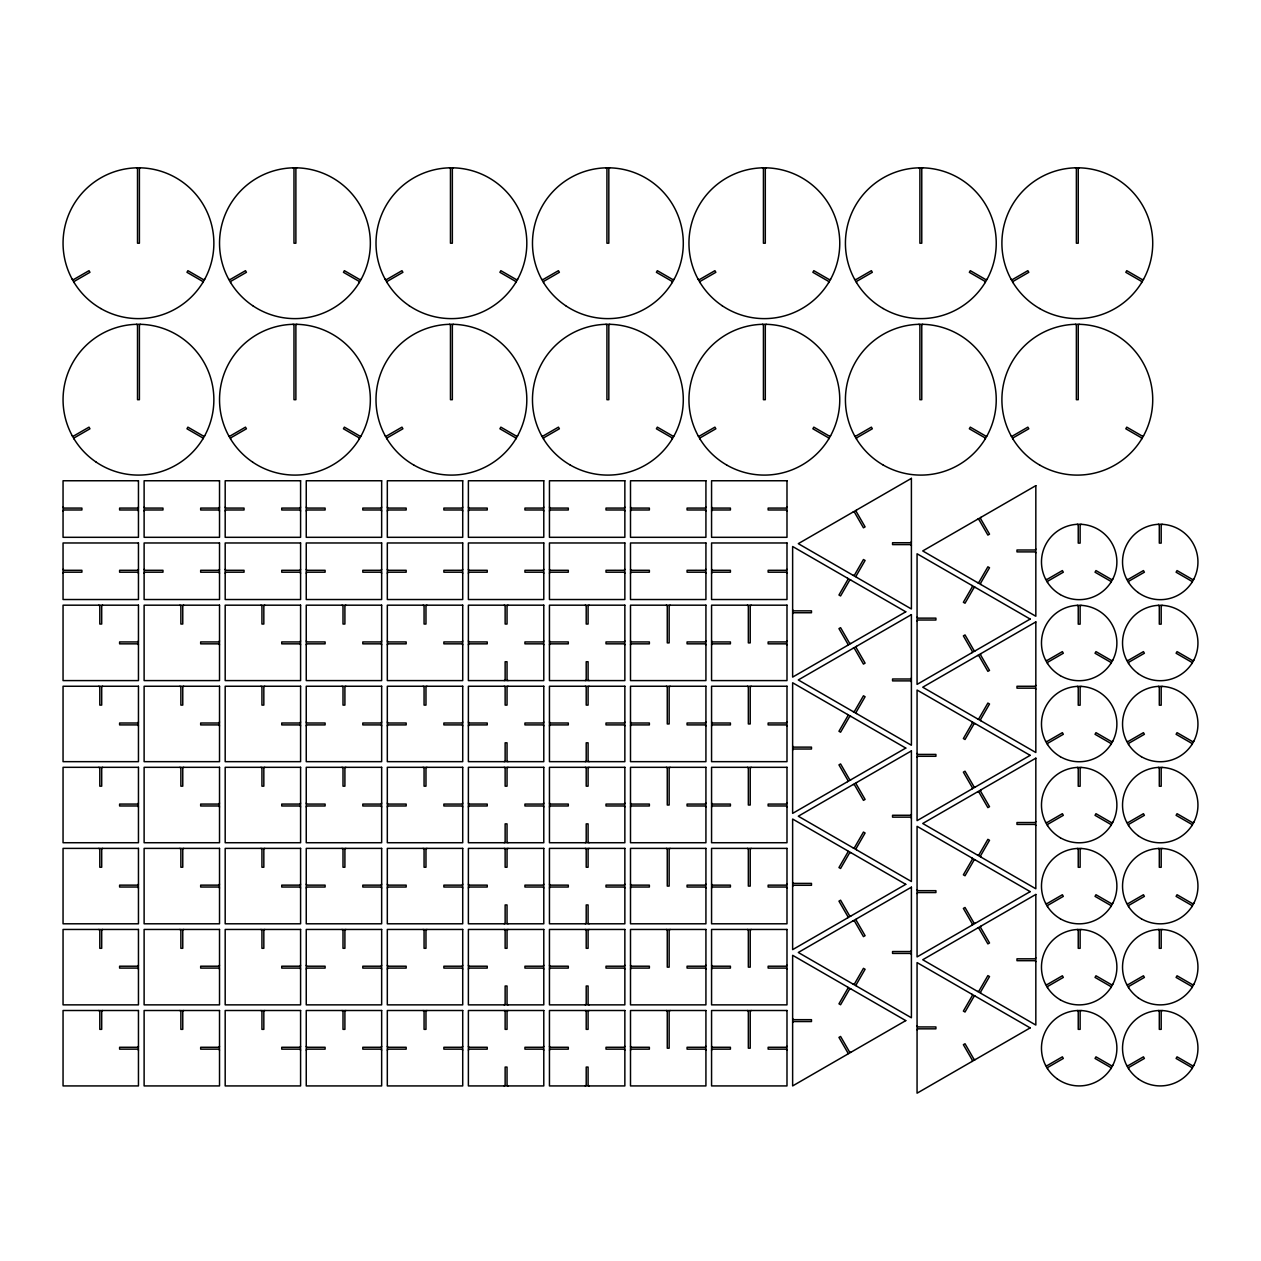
<?xml version="1.0" encoding="UTF-8"?>
<svg xmlns="http://www.w3.org/2000/svg" width="1261" height="1261" viewBox="0 0 1261 1261"><rect width="100%" height="100%" fill="white"/><g stroke="black" fill="none" stroke-linecap="round" stroke-linejoin="round"><path stroke-width="1.5" d="M74.1 282.559L74.446 281.266L89.957 272.313L89.011 270.674L73.501 279.627L72.208 279.296M74.1 439.033L74.446 437.74L89.957 428.787L89.011 427.148L73.501 436.101L72.208 435.77M230.574 282.559L230.921 281.266L246.431 272.313L245.485 270.674L229.975 279.627L228.682 279.296M230.574 439.033L230.921 437.74L246.431 428.787L245.485 427.148L229.975 436.101L228.682 435.77M387.048 282.559L387.395 281.266L402.905 272.313L401.96 270.674L386.449 279.627L385.157 279.296M387.048 439.033L387.395 437.74L402.905 428.787L401.96 427.148L386.449 436.101L385.157 435.77M543.523 282.559L543.869 281.266L559.38 272.313L558.434 270.674L542.924 279.627L541.631 279.296M543.523 439.033L543.869 437.74L559.38 428.787L558.434 427.148L542.924 436.101L541.631 435.77M699.997 282.559L700.344 281.266L715.854 272.313L714.908 270.674L699.398 279.627L698.105 279.296M699.997 439.033L700.344 437.74L715.854 428.787L714.908 427.148L699.398 436.101L698.105 435.77M856.471 282.559L856.818 281.266L872.328 272.313L871.383 270.674L855.872 279.627L854.58 279.296M856.471 439.033L856.818 437.74L872.328 428.787L871.383 427.148L855.872 436.101L854.58 435.77M856.487 510.075L856.14 511.367L865.093 526.877L863.454 527.807L854.501 512.297L853.224 511.966M847.565 645.396L847.912 644.119L838.959 628.608L840.583 627.663L849.536 643.173L850.828 643.52M856.487 646.341L856.14 647.634L865.093 663.144L863.454 664.09L854.501 648.58L853.224 648.233M847.565 781.662L847.912 780.386L838.959 764.875L840.583 763.93L849.536 779.44L850.828 779.787M856.487 782.608L856.14 783.901L865.093 799.411L863.454 800.357L854.501 784.846L853.224 784.5M1012.946 282.559L1013.292 281.266L1028.803 272.313L1027.857 270.674L1012.347 279.627L1011.054 279.296M847.565 917.945L847.912 916.652L838.959 901.142L840.583 900.196L849.536 915.707L850.828 916.053M856.487 918.875L856.14 920.167L865.093 935.678L863.454 936.624L854.501 921.113L853.224 920.766M980.916 517.357L980.569 518.634L989.522 534.144L987.883 535.09L978.93 519.579L977.638 519.233M847.565 1054.212L847.912 1052.919L838.959 1037.409L840.583 1036.463L849.536 1051.973L850.828 1052.32M1012.946 439.033L1013.292 437.74L1028.803 428.787L1027.857 427.148L1012.347 436.101L1011.054 435.77M971.995 652.678L972.341 651.385L963.372 635.875L965.012 634.929L973.965 650.44L975.257 650.786M980.916 653.624L980.569 654.9L989.522 670.411L987.883 671.356L978.93 655.846L977.638 655.499M971.995 788.945L972.341 787.652L963.372 772.142L965.012 771.212L973.965 786.722L975.257 787.053M980.916 789.89L980.569 791.183L989.522 806.693L987.883 807.623L978.93 792.113L977.638 791.766M1047.465 582.456L1047.812 581.163L1063.322 572.21L1062.377 570.571L1046.866 579.524L1045.59 579.177M971.995 925.211L972.341 923.919L963.372 908.409L965.012 907.479L973.965 922.989L975.257 923.336M1047.465 663.491L1047.812 662.198L1063.322 653.245L1062.377 651.622L1046.866 660.575L1045.59 660.228M980.916 926.157L980.569 927.45L989.522 942.96L987.883 943.89L978.93 928.38L977.638 928.049M1047.465 744.526L1047.812 743.249L1063.322 734.296L1062.377 732.657L1046.866 741.61L1045.59 741.263M971.995 1061.478L972.341 1060.202L963.372 1044.691L965.012 1043.745L973.965 1059.256L975.257 1059.603M1047.465 825.577L1047.812 824.284L1063.322 815.331L1062.377 813.692L1046.866 822.661L1045.59 822.314M1128.532 582.456L1128.879 581.163L1144.389 572.21L1143.443 570.571L1127.933 579.524L1126.656 579.177M1047.465 906.612L1047.812 905.335L1063.322 896.366L1062.377 894.743L1046.866 903.696L1045.59 903.349M1128.532 663.491L1128.879 662.198L1144.389 653.245L1143.443 651.622L1127.933 660.575L1126.656 660.228M1047.465 987.662L1047.812 986.37L1063.322 977.417L1062.377 975.778L1046.866 984.731L1045.59 984.4M1128.532 744.526L1128.879 743.249L1144.389 734.296L1143.443 732.657L1127.933 741.61L1126.656 741.263M1047.465 1068.697L1047.812 1067.405L1063.322 1058.452L1062.377 1056.828L1046.866 1065.781L1045.59 1065.435M1128.532 825.577L1128.879 824.284L1144.389 815.331L1143.443 813.692L1127.933 822.661L1126.656 822.314M1128.532 906.612L1128.879 905.335L1144.389 896.366L1143.443 894.743L1127.933 903.696L1126.656 903.349M1128.532 987.662L1128.879 986.37L1144.389 977.417L1143.443 975.778L1127.933 984.731L1126.656 984.4M1128.532 1068.697L1128.879 1067.405L1144.389 1058.452L1143.443 1056.828L1127.933 1065.781L1126.656 1065.435M140.349 167.808L139.404 168.753L139.404 243.215L137.512 243.215L137.512 168.753L136.582 167.808M140.349 324.282L139.404 325.228L139.404 399.69L137.512 399.69L137.512 325.228L136.582 324.282M296.824 167.808L295.878 168.753L295.878 243.215L293.986 243.215L293.986 168.753L293.056 167.808M63.05 510.926L63.996 509.98L81.902 509.98L81.902 508.088L63.996 508.088L63.05 507.143M296.824 324.282L295.878 325.228L295.878 399.69L293.986 399.69L293.986 325.228L293.056 324.282M453.298 167.808L452.352 168.753L452.352 243.215L450.461 243.215L450.461 168.753L449.531 167.808M63.05 573.14L63.996 572.195L81.902 572.195L81.902 570.303L63.996 570.303L63.05 569.357M138.458 507.143L137.512 508.088L119.606 508.088L119.606 509.98L137.512 509.98L138.458 510.926M144.117 510.926L145.062 509.98L162.968 509.98L162.968 508.088L145.062 508.088L144.117 507.143M102.645 605.185L101.7 606.131L101.7 624.037L99.808 624.037L99.808 606.131L98.862 605.185M138.458 569.357L137.512 570.303L119.606 570.303L119.606 572.195L137.512 572.195L138.458 573.14M144.117 573.14L145.062 572.195L162.968 572.195L162.968 570.303L145.062 570.303L144.117 569.357M219.524 507.143L218.579 508.088L200.672 508.088L200.672 509.98L218.579 509.98L219.524 510.926M225.183 510.926L226.129 509.98L244.035 509.98L244.035 508.088L226.129 508.088L225.183 507.143M453.298 324.282L452.352 325.228L452.352 399.69L450.461 399.69L450.461 325.228L449.531 324.282M609.772 167.808L608.827 168.753L608.827 243.215L606.935 243.215L606.935 168.753L606.005 167.808M138.458 640.998L137.512 641.944L119.606 641.944L119.606 643.835L137.512 643.835L138.458 644.765M102.645 686.252L101.7 687.198L101.7 705.104L99.808 705.104L99.808 687.198L98.862 686.252M183.712 605.185L182.766 606.131L182.766 624.037L180.875 624.037L180.875 606.131L179.929 605.185M219.524 569.357L218.579 570.303L200.672 570.303L200.672 572.195L218.579 572.195L219.524 573.14M225.183 573.14L226.129 572.195L244.035 572.195L244.035 570.303L226.129 570.303L225.183 569.357M300.591 507.143L299.645 508.088L281.739 508.088L281.739 509.98L299.645 509.98L300.591 510.926M306.25 510.926L307.195 509.98L325.102 509.98L325.102 508.088L307.195 508.088L306.25 507.143M138.458 722.064L137.512 723.01L119.606 723.01L119.606 724.902L137.512 724.902L138.458 725.832M219.524 640.998L218.579 641.944L200.672 641.944L200.672 643.835L218.579 643.835L219.524 644.765M102.645 767.318L101.7 768.248L101.7 786.17L99.808 786.17L99.808 768.248L98.862 767.318M183.712 686.252L182.766 687.198L182.766 705.104L180.875 705.104L180.875 687.198L179.929 686.252M264.778 605.185L263.833 606.131L263.833 624.037L261.941 624.037L261.941 606.131L260.995 605.185M300.591 569.357L299.645 570.303L281.739 570.303L281.739 572.195L299.645 572.195L300.591 573.14M306.25 573.14L307.195 572.195L325.102 572.195L325.102 570.303L307.195 570.303L306.25 569.357M381.657 507.143L380.712 508.088L362.805 508.088L362.805 509.98L380.712 509.98L381.657 510.926M387.316 510.926L388.262 509.98L406.168 509.98L406.168 508.088L388.262 508.088L387.316 507.143M609.772 324.282L608.827 325.228L608.827 399.69L606.935 399.69L606.935 325.228L606.005 324.282M766.247 167.808L765.301 168.753L765.301 243.215L763.425 243.215L763.425 168.753L762.479 167.808M138.458 803.131L137.512 804.077L119.606 804.077L119.606 805.968L137.512 805.968L138.458 806.898M219.524 722.064L218.579 723.01L200.672 723.01L200.672 724.902L218.579 724.902L219.524 725.832M300.591 640.998L299.645 641.944L281.739 641.944L281.739 643.835L299.645 643.835L300.591 644.765M102.645 848.385L101.7 849.315L101.7 867.237L99.808 867.237L99.808 849.315L98.862 848.385M183.712 767.318L182.766 768.248L182.766 786.17L180.875 786.17L180.875 768.248L179.929 767.318M264.778 686.252L263.833 687.198L263.833 705.104L261.941 705.104L261.941 687.198L260.995 686.252M306.25 644.765L307.195 643.835L325.102 643.835L325.102 641.944L307.195 641.944L306.25 640.998M345.829 605.185L344.899 606.131L344.899 624.037L343.008 624.037L343.008 606.131L342.062 605.185M381.657 569.357L380.712 570.303L362.805 570.303L362.805 572.195L380.712 572.195L381.657 573.14M387.316 573.14L388.262 572.195L406.168 572.195L406.168 570.303L388.262 570.303L387.316 569.357M462.724 507.143L461.778 508.088L443.872 508.088L443.872 509.98L461.778 509.98L462.724 510.926M468.383 510.926L469.313 509.98L487.235 509.98L487.235 508.088L469.313 508.088L468.383 507.143M138.458 884.197L137.512 885.143L119.606 885.143L119.606 887.019L137.512 887.019L138.458 887.965M219.524 803.131L218.579 804.077L200.672 804.077L200.672 805.968L218.579 805.968L219.524 806.898M300.591 722.064L299.645 723.01L281.739 723.01L281.739 724.902L299.645 724.902L300.591 725.832M381.657 640.998L380.712 641.944L362.805 641.944L362.805 643.835L380.712 643.835L381.657 644.765M102.645 929.452L101.7 930.382L101.7 948.304L99.808 948.304L99.808 930.382L98.862 929.452M183.712 848.385L182.766 849.315L182.766 867.237L180.875 867.237L180.875 849.315L179.929 848.385M264.778 767.318L263.833 768.248L263.833 786.17L261.941 786.17L261.941 768.248L260.995 767.318M306.25 725.832L307.195 724.902L325.102 724.902L325.102 723.01L307.195 723.01L306.25 722.064M345.829 686.252L344.899 687.198L344.899 705.104L343.008 705.104L343.008 687.198L342.062 686.252M387.316 644.765L388.262 643.835L406.168 643.835L406.168 641.944L388.262 641.944L387.316 640.998M426.896 605.185L425.966 606.131L425.966 624.037L424.074 624.037L424.074 606.131L423.129 605.185M462.724 569.357L461.778 570.303L443.872 570.303L443.872 572.195L461.778 572.195L462.724 573.14M468.383 573.14L469.313 572.195L487.235 572.195L487.235 570.303L469.313 570.303L468.383 569.357M543.79 507.143L542.845 508.088L524.939 508.088L524.939 509.98L542.845 509.98L543.79 510.926M549.449 510.926L550.379 509.98L568.301 509.98L568.301 508.088L550.379 508.088L549.449 507.143M766.247 324.282L765.301 325.228L765.301 399.69L763.425 399.69L763.425 325.228L762.479 324.282M922.721 167.808L921.775 168.753L921.775 243.215L919.899 243.215L919.899 168.753L918.954 167.808M138.458 965.264L137.512 966.21L119.606 966.21L119.606 968.085L137.512 968.085L138.458 969.031M219.524 884.197L218.579 885.143L200.672 885.143L200.672 887.019L218.579 887.019L219.524 887.965M300.591 803.131L299.645 804.077L281.739 804.077L281.739 805.968L299.645 805.968L300.591 806.898M381.657 722.064L380.712 723.01L362.805 723.01L362.805 724.902L380.712 724.902L381.657 725.832M462.724 640.998L461.778 641.944L443.872 641.944L443.872 643.835L461.778 643.835L462.724 644.765M102.645 1010.502L101.7 1011.448L101.7 1029.354L99.808 1029.354L99.808 1011.448L98.862 1010.502M183.712 929.452L182.766 930.382L182.766 948.304L180.875 948.304L180.875 930.382L179.929 929.452M264.778 848.385L263.833 849.315L263.833 867.237L261.941 867.237L261.941 849.315L260.995 848.385M306.25 806.898L307.195 805.968L325.102 805.968L325.102 804.077L307.195 804.077L306.25 803.131M345.829 767.318L344.899 768.248L344.899 786.17L343.008 786.17L343.008 768.248L342.062 767.318M387.316 725.832L388.262 724.902L406.168 724.902L406.168 723.01L388.262 723.01L387.316 722.064M426.896 686.252L425.966 687.198L425.966 705.104L424.074 705.104L424.074 687.198L423.129 686.252M468.383 644.765L469.313 643.835L487.235 643.835L487.235 641.944L469.313 641.944L468.383 640.998M507.962 605.185L507.032 606.131L507.032 624.037L505.141 624.037L505.141 606.131L504.195 605.185M543.79 569.357L542.845 570.303L524.939 570.303L524.939 572.195L542.845 572.195L543.79 573.14M549.449 573.14L550.379 572.195L568.301 572.195L568.301 570.303L550.379 570.303L549.449 569.357M624.857 507.143L623.911 508.088L606.005 508.088L606.005 509.98L623.911 509.98L624.857 510.926M630.5 510.926L631.446 509.98L649.368 509.98L649.368 508.088L631.446 508.088L630.5 507.143M138.458 1046.331L137.512 1047.276L119.606 1047.276L119.606 1049.152L137.512 1049.152L138.458 1050.098M219.524 965.264L218.579 966.21L200.672 966.21L200.672 968.085L218.579 968.085L219.524 969.031M300.591 884.197L299.645 885.143L281.739 885.143L281.739 887.019L299.645 887.019L300.591 887.965M381.657 803.131L380.712 804.077L362.805 804.077L362.805 805.968L380.712 805.968L381.657 806.898M462.724 722.064L461.778 723.01L443.872 723.01L443.872 724.902L461.778 724.902L462.724 725.832M504.195 680.593L505.141 679.647L505.141 661.741L507.032 661.741L507.032 679.647L507.962 680.593M543.79 640.998L542.845 641.944L524.939 641.944L524.939 643.835L542.845 643.835L543.79 644.765M183.712 1010.502L182.766 1011.448L182.766 1029.354L180.875 1029.354L180.875 1011.448L179.929 1010.502M264.778 929.452L263.833 930.382L263.833 948.304L261.941 948.304L261.941 930.382L260.995 929.452M306.25 887.965L307.195 887.019L325.102 887.019L325.102 885.143L307.195 885.143L306.25 884.197M345.829 848.385L344.899 849.315L344.899 867.237L343.008 867.237L343.008 849.315L342.062 848.385M387.316 806.898L388.262 805.968L406.168 805.968L406.168 804.077L388.262 804.077L387.316 803.131M426.896 767.318L425.966 768.248L425.966 786.17L424.074 786.17L424.074 768.248L423.129 767.318M468.383 725.832L469.313 724.902L487.235 724.902L487.235 723.01L469.313 723.01L468.383 722.064M507.962 686.252L507.032 687.198L507.032 705.104L505.141 705.104L505.141 687.198L504.195 686.252M549.449 644.765L550.379 643.835L568.301 643.835L568.301 641.944L550.379 641.944L549.449 640.998M589.029 605.185L588.083 606.131L588.083 624.037L586.207 624.037L586.207 606.131L585.262 605.185M624.857 569.357L623.911 570.303L606.005 570.303L606.005 572.195L623.911 572.195L624.857 573.14M630.5 573.14L631.446 572.195L649.368 572.195L649.368 570.303L631.446 570.303L630.5 569.357M705.924 507.143L704.978 508.088L687.072 508.088L687.072 509.98L704.978 509.98L705.924 510.926M711.567 510.926L712.512 509.98L730.418 509.98L730.418 508.088L712.512 508.088L711.567 507.143M922.721 324.282L921.775 325.228L921.775 399.69L919.899 399.69L919.899 325.228L918.954 324.282M1079.195 167.808L1078.25 168.753L1078.25 243.215L1076.374 243.215L1076.374 168.753L1075.428 167.808M219.524 1046.331L218.579 1047.276L200.672 1047.276L200.672 1049.152L218.579 1049.152L219.524 1050.098M300.591 965.264L299.645 966.21L281.739 966.21L281.739 968.085L299.645 968.085L300.591 969.031M381.657 884.197L380.712 885.143L362.805 885.143L362.805 887.019L380.712 887.019L381.657 887.965M462.724 803.131L461.778 804.077L443.872 804.077L443.872 805.968L461.778 805.968L462.724 806.898M504.195 761.66L505.141 760.714L505.141 742.808L507.032 742.808L507.032 760.714L507.962 761.66M543.79 722.064L542.845 723.01L524.939 723.01L524.939 724.902L542.845 724.902L543.79 725.832M585.262 680.593L586.207 679.647L586.207 661.741L588.083 661.741L588.083 679.647L589.029 680.593M624.857 640.998L623.911 641.944L606.005 641.944L606.005 643.835L623.911 643.835L624.857 644.765M264.778 1010.502L263.833 1011.448L263.833 1029.354L261.941 1029.354L261.941 1011.448L260.995 1010.502M306.25 969.031L307.195 968.085L325.102 968.085L325.102 966.21L307.195 966.21L306.25 965.264M345.829 929.452L344.899 930.382L344.899 948.304L343.008 948.304L343.008 930.382L342.062 929.452M387.316 887.965L388.262 887.019L406.168 887.019L406.168 885.143L388.262 885.143L387.316 884.197M426.896 848.385L425.966 849.315L425.966 867.237L424.074 867.237L424.074 849.315L423.129 848.385M468.383 806.898L469.313 805.968L487.235 805.968L487.235 804.077L469.313 804.077L468.383 803.131M507.962 767.318L507.032 768.248L507.032 786.17L505.141 786.17L505.141 768.248L504.195 767.318M549.449 725.832L550.379 724.902L568.301 724.902L568.301 723.01L550.379 723.01L549.449 722.064M589.029 686.252L588.083 687.198L588.083 705.104L586.207 705.104L586.207 687.198L585.262 686.252M630.5 644.765L631.446 643.835L649.368 643.835L649.368 641.944L631.446 641.944L630.5 640.998M670.095 605.185L669.15 606.131L669.15 642.889L667.274 642.889L667.274 606.131L666.328 605.185M705.924 569.357L704.978 570.303L687.072 570.303L687.072 572.195L704.978 572.195L705.924 573.14M711.567 573.14L712.512 572.195L730.418 572.195L730.418 570.303L712.512 570.303L711.567 569.357M786.99 507.143L786.044 508.088L768.138 508.088L768.138 509.98L786.044 509.98L786.99 510.926M300.591 1046.331L299.645 1047.276L281.739 1047.276L281.739 1049.152L299.645 1049.152L300.591 1050.098M381.657 965.264L380.712 966.21L362.805 966.21L362.805 968.085L380.712 968.085L381.657 969.031M462.724 884.197L461.778 885.143L443.872 885.143L443.872 887.019L461.778 887.019L462.724 887.965M504.195 842.726L505.141 841.781L505.141 823.874L507.032 823.874L507.032 841.781L507.962 842.726M543.79 803.131L542.845 804.077L524.939 804.077L524.939 805.968L542.845 805.968L543.79 806.898M585.262 761.66L586.207 760.714L586.207 742.808L588.083 742.808L588.083 760.714L589.029 761.66M624.857 722.064L623.911 723.01L606.005 723.01L606.005 724.902L623.911 724.902L624.857 725.832M705.924 640.998L704.978 641.944L687.072 641.944L687.072 643.835L704.978 643.835L705.924 644.765M306.25 1050.098L307.195 1049.152L325.102 1049.152L325.102 1047.276L307.195 1047.276L306.25 1046.331M345.829 1010.502L344.899 1011.448L344.899 1029.354L343.008 1029.354L343.008 1011.448L342.062 1010.502M387.316 969.031L388.262 968.085L406.168 968.085L406.168 966.21L388.262 966.21L387.316 965.264M426.896 929.452L425.966 930.382L425.966 948.304L424.074 948.304L424.074 930.382L423.129 929.452M468.383 887.965L469.313 887.019L487.235 887.019L487.235 885.143L469.313 885.143L468.383 884.197M507.962 848.385L507.032 849.315L507.032 867.237L505.141 867.237L505.141 849.315L504.195 848.385M549.449 806.898L550.379 805.968L568.301 805.968L568.301 804.077L550.379 804.077L549.449 803.131M589.029 767.318L588.083 768.248L588.083 786.17L586.207 786.17L586.207 768.248L585.262 767.318M630.5 725.832L631.446 724.902L649.368 724.902L649.368 723.01L631.446 723.01L630.5 722.064M670.095 686.252L669.15 687.198L669.15 723.956L667.274 723.956L667.274 687.198L666.328 686.252M711.567 644.765L712.512 643.835L730.418 643.835L730.418 641.944L712.512 641.944L711.567 640.998M751.162 605.185L750.216 606.131L750.216 642.889L748.34 642.889L748.34 606.131L747.395 605.185M786.99 569.357L786.044 570.303L768.138 570.303L768.138 572.195L786.044 572.195L786.99 573.14M1079.195 324.282L1078.25 325.228L1078.25 399.69L1076.374 399.69L1076.374 325.228L1075.428 324.282M792.633 613.697L793.579 612.751L811.485 612.751L811.485 610.86L793.579 610.86L792.633 609.914M381.657 1046.331L380.712 1047.276L362.805 1047.276L362.805 1049.152L380.712 1049.152L381.657 1050.098M462.724 965.264L461.778 966.21L443.872 966.21L443.872 968.085L461.778 968.085L462.724 969.031M504.195 923.793L505.141 922.847L505.141 904.941L507.032 904.941L507.032 922.847L507.962 923.793M543.79 884.197L542.845 885.143L524.939 885.143L524.939 887.019L542.845 887.019L543.79 887.965M585.262 842.726L586.207 841.781L586.207 823.874L588.083 823.874L588.083 841.781L589.029 842.726M624.857 803.131L623.911 804.077L606.005 804.077L606.005 805.968L623.911 805.968L624.857 806.898M705.924 722.064L704.978 723.01L687.072 723.01L687.072 724.902L704.978 724.902L705.924 725.832M786.99 640.998L786.044 641.944L768.138 641.944L768.138 643.835L786.044 643.835L786.99 644.765M387.316 1050.098L388.262 1049.152L406.168 1049.152L406.168 1047.276L388.262 1047.276L387.316 1046.331M426.896 1010.502L425.966 1011.448L425.966 1029.354L424.074 1029.354L424.074 1011.448L423.129 1010.502M468.383 969.031L469.313 968.085L487.235 968.085L487.235 966.21L469.313 966.21L468.383 965.264M507.962 929.452L507.032 930.382L507.032 948.304L505.141 948.304L505.141 930.382L504.195 929.452M549.449 887.965L550.379 887.019L568.301 887.019L568.301 885.143L550.379 885.143L549.449 884.197M589.029 848.385L588.083 849.315L588.083 867.237L586.207 867.237L586.207 849.315L585.262 848.385M630.5 806.898L631.446 805.968L649.368 805.968L649.368 804.077L631.446 804.077L630.5 803.131M670.095 767.318L669.15 768.248L669.15 805.022L667.274 805.022L667.274 768.248L666.328 767.318M711.567 725.832L712.512 724.902L730.418 724.902L730.418 723.01L712.512 723.01L711.567 722.064M751.162 686.252L750.216 687.198L750.216 723.956L748.34 723.956L748.34 687.198L747.395 686.252M911.404 541.789L910.474 542.734L892.552 542.734L892.552 544.61L910.474 544.61L911.404 545.556M462.724 1046.331L461.778 1047.276L443.872 1047.276L443.872 1049.152L461.778 1049.152L462.724 1050.098M504.195 1004.859L505.141 1003.914L505.141 986.007L507.032 986.007L507.032 1003.914L507.962 1004.859M543.79 965.264L542.845 966.21L524.939 966.21L524.939 968.085L542.845 968.085L543.79 969.031M585.262 923.793L586.207 922.847L586.207 904.941L588.083 904.941L588.083 922.847L589.029 923.793M624.857 884.197L623.911 885.143L606.005 885.143L606.005 887.019L623.911 887.019L624.857 887.965M705.924 803.131L704.978 804.077L687.072 804.077L687.072 805.968L704.978 805.968L705.924 806.898M786.99 722.064L786.044 723.01L768.138 723.01L768.138 724.902L786.044 724.902L786.99 725.832M468.383 1050.098L469.313 1049.152L487.235 1049.152L487.235 1047.276L469.313 1047.276L468.383 1046.331M507.962 1010.502L507.032 1011.448L507.032 1029.354L505.141 1029.354L505.141 1011.448L504.195 1010.502M549.449 969.031L550.379 968.085L568.301 968.085L568.301 966.21L550.379 966.21L549.449 965.264M589.029 929.452L588.083 930.382L588.083 948.304L586.207 948.304L586.207 930.382L585.262 929.452M630.5 887.965L631.446 887.019L649.368 887.019L649.368 885.143L631.446 885.143L630.5 884.197M670.095 848.385L669.15 849.315L669.15 886.089L667.274 886.089L667.274 849.315L666.328 848.385M711.567 806.898L712.512 805.968L730.418 805.968L730.418 804.077L712.512 804.077L711.567 803.131M751.162 767.318L750.216 768.248L750.216 805.022L748.34 805.022L748.34 768.248L747.395 767.318M917.062 620.964L918.008 620.018L935.914 620.018L935.914 618.142L918.008 618.142L917.062 617.196M792.633 749.964L793.579 749.018L811.485 749.018L811.485 747.127L793.579 747.127L792.633 746.181M1035.833 549.055L1034.887 550.001L1016.981 550.001L1016.981 551.892L1034.887 551.892L1035.833 552.838M911.404 678.055L910.474 679.001L892.552 679.001L892.552 680.877L910.474 680.877L911.404 681.823M504.195 1085.926L505.141 1084.98L505.141 1067.074L507.032 1067.074L507.032 1084.98L507.962 1085.926M543.79 1046.331L542.845 1047.276L524.939 1047.276L524.939 1049.152L542.845 1049.152L543.79 1050.098M585.262 1004.859L586.207 1003.914L586.207 986.007L588.083 986.007L588.083 1003.914L589.029 1004.859M624.857 965.264L623.911 966.21L606.005 966.21L606.005 968.085L623.911 968.085L624.857 969.031M705.924 884.197L704.978 885.143L687.072 885.143L687.072 887.019L704.978 887.019L705.924 887.965M786.99 803.131L786.044 804.077L768.138 804.077L768.138 805.968L786.044 805.968L786.99 806.898M549.449 1050.098L550.379 1049.152L568.301 1049.152L568.301 1047.276L550.379 1047.276L549.449 1046.331M589.029 1010.502L588.083 1011.448L588.083 1029.354L586.207 1029.354L586.207 1011.448L585.262 1010.502M630.5 969.031L631.446 968.085L649.368 968.085L649.368 966.21L631.446 966.21L630.5 965.264M670.095 929.452L669.15 930.382L669.15 967.155L667.274 967.155L667.274 930.382L666.328 929.452M711.567 887.965L712.512 887.019L730.418 887.019L730.418 885.143L712.512 885.143L711.567 884.197M751.162 848.385L750.216 849.315L750.216 886.089L748.34 886.089L748.34 849.315L747.395 848.385M1081.071 524.261L1080.125 525.207L1080.125 543.113L1078.234 543.113L1078.234 525.207L1077.288 524.261M585.262 1085.926L586.207 1084.98L586.207 1067.074L588.083 1067.074L588.083 1084.98L589.029 1085.926M624.857 1046.331L623.911 1047.276L606.005 1047.276L606.005 1049.152L623.911 1049.152L624.857 1050.098M705.924 965.264L704.978 966.21L687.072 966.21L687.072 968.085L704.978 968.085L705.924 969.031M786.99 884.197L786.044 885.143L768.138 885.143L768.138 887.019L786.044 887.019L786.99 887.965M917.062 757.23L918.008 756.285L935.914 756.285L935.914 754.409L918.008 754.409L917.062 753.463M792.633 886.231L793.579 885.285L811.485 885.285L811.485 883.394L793.579 883.394L792.633 882.464M630.5 1050.098L631.446 1049.152L649.368 1049.152L649.368 1047.276L631.446 1047.276L630.5 1046.331M670.095 1010.502L669.15 1011.448L669.15 1048.206L667.274 1048.206L667.274 1011.448L666.328 1010.502M711.567 969.031L712.512 968.085L730.418 968.085L730.418 966.21L712.512 966.21L711.567 965.264M751.162 929.452L750.216 930.382L750.216 967.155L748.34 967.155L748.34 930.382L747.395 929.452M1081.071 605.296L1080.125 606.242L1080.125 624.148L1078.234 624.148L1078.234 606.242L1077.288 605.296M1162.138 524.261L1161.192 525.207L1161.192 543.113L1159.3 543.113L1159.3 525.207L1158.355 524.261M1035.833 685.322L1034.887 686.268L1016.981 686.268L1016.981 688.159L1034.887 688.159L1035.833 689.105M911.404 814.322L910.474 815.268L892.552 815.268L892.552 817.144L910.474 817.144L911.404 818.09M705.924 1046.331L704.978 1047.276L687.072 1047.276L687.072 1049.152L704.978 1049.152L705.924 1050.098M786.99 965.264L786.044 966.21L768.138 966.21L768.138 968.085L786.044 968.085L786.99 969.031M711.567 1050.098L712.512 1049.152L730.418 1049.152L730.418 1047.276L712.512 1047.276L711.567 1046.331M751.162 1010.502L750.216 1011.448L750.216 1048.206L748.34 1048.206L748.34 1011.448L747.395 1010.502M1081.071 686.347L1080.125 687.292L1080.125 705.198L1078.234 705.198L1078.234 687.292L1077.288 686.347M1162.138 605.296L1161.192 606.242L1161.192 624.148L1159.3 624.148L1159.3 606.242L1158.355 605.296M917.062 893.497L918.008 892.567L935.914 892.567L935.914 890.676L918.008 890.676L917.062 889.73M792.633 1022.498L793.579 1021.552L811.485 1021.552L811.485 1019.676L793.579 1019.676L792.633 1018.73M786.99 1046.331L786.044 1047.276L768.138 1047.276L768.138 1049.152L786.044 1049.152L786.99 1050.098M1081.071 767.382L1080.125 768.327L1080.125 786.233L1078.234 786.233L1078.234 768.327L1077.288 767.382M1162.138 686.347L1161.192 687.292L1161.192 705.198L1159.3 705.198L1159.3 687.292L1158.355 686.347M1035.833 821.605L1034.887 822.535L1016.981 822.535L1016.981 824.426L1034.887 824.426L1035.833 825.372M911.404 950.589L910.474 951.535L892.552 951.535L892.552 953.426L910.474 953.426L911.404 954.356M1081.071 848.432L1080.125 849.362L1080.125 867.284L1078.234 867.284L1078.234 849.362L1077.288 848.432M1162.138 767.382L1161.192 768.327L1161.192 786.233L1159.3 786.233L1159.3 768.327L1158.355 767.382M917.062 1029.78L918.008 1028.834L935.914 1028.834L935.914 1026.943L918.008 1026.943L917.062 1025.997M1035.833 957.871L1034.887 958.817L1016.981 958.817L1016.981 960.693L1034.887 960.693L1035.833 961.639M1081.071 929.467L1080.125 930.413L1080.125 948.319L1078.234 948.319L1078.234 930.413L1077.288 929.467M1162.138 848.432L1161.192 849.362L1161.192 867.284L1159.3 867.284L1159.3 849.362L1158.355 848.432M1081.071 1010.502L1080.125 1011.448L1080.125 1029.354L1078.234 1029.354L1078.234 1011.448L1077.288 1010.502M1162.138 929.467L1161.192 930.413L1161.192 948.319L1159.3 948.319L1159.3 930.413L1158.355 929.467M1162.138 1010.502L1161.192 1011.448L1161.192 1029.354L1159.3 1029.354L1159.3 1011.448L1158.355 1010.502M204.708 279.296L203.415 279.627L187.905 270.674L186.975 272.313L202.485 281.266L202.816 282.559M361.182 279.296L359.889 279.627L344.379 270.674L343.449 272.313L358.959 281.266L359.306 282.559M517.656 279.296L516.364 279.627L500.853 270.674L499.923 272.313L515.434 281.266L515.781 282.559M674.131 279.296L672.854 279.627L657.344 270.674L656.398 272.313L671.908 281.266L672.255 282.559M204.708 435.77L203.415 436.101L187.905 427.148L186.975 428.787L202.485 437.74L202.816 439.033M830.605 279.296L829.328 279.627L813.818 270.674L812.872 272.313L828.382 281.266L828.729 282.559M361.182 435.77L359.889 436.101L344.379 427.148L343.449 428.787L358.959 437.74L359.306 439.033M987.079 279.296L985.803 279.627L970.292 270.674L969.346 272.313L984.857 281.266L985.204 282.559M517.656 435.77L516.364 436.101L500.853 427.148L499.923 428.787L515.434 437.74L515.781 439.033M1143.554 279.296L1142.277 279.627L1126.767 270.674L1125.821 272.313L1141.331 281.266L1141.678 282.559M674.131 435.77L672.854 436.101L657.344 427.148L656.398 428.787L671.908 437.74L672.255 439.033M830.605 435.77L829.328 436.101L813.818 427.148L812.872 428.787L828.382 437.74L828.729 439.033M987.079 435.77L985.803 436.101L970.292 427.148L969.346 428.787L984.857 437.74L985.204 439.033M1143.554 435.77L1142.277 436.101L1126.767 427.148L1125.821 428.787L1141.331 437.74L1141.678 439.033M853.224 575.379L854.501 575.032L863.454 559.521L865.093 560.467L856.14 575.978L856.487 577.27M850.828 580.092L849.536 580.438L840.583 595.949L838.959 595.003L847.912 579.493L847.565 578.216M977.638 582.661L978.93 582.314L987.883 566.804L989.522 567.749L980.569 583.26L980.916 584.537M975.257 587.374L973.965 587.721L965.012 603.231L963.372 602.285L972.341 586.775L971.995 585.482M1112.769 579.177L1111.493 579.524L1095.982 570.571L1095.037 572.21L1110.547 581.163L1110.894 582.456M1193.836 579.177L1192.559 579.524L1177.049 570.571L1176.103 572.21L1191.613 581.163L1191.96 582.456M853.224 711.645L854.501 711.299L863.454 695.788L865.093 696.734L856.14 712.244L856.487 713.537M850.828 716.358L849.536 716.705L840.583 732.215L838.959 731.27L847.912 715.759L847.565 714.483M1112.769 660.228L1111.493 660.575L1095.982 651.622L1095.037 653.245L1110.547 662.198L1110.894 663.491M1193.836 660.228L1192.559 660.575L1177.049 651.622L1176.103 653.245L1191.613 662.198L1191.96 663.491M977.638 718.928L978.93 718.581L987.883 703.071L989.522 704.016L980.569 719.527L980.916 720.803M975.257 723.641L973.965 723.987L965.012 739.498L963.372 738.552L972.341 723.042L971.995 721.749M1112.769 741.263L1111.493 741.61L1095.982 732.657L1095.037 734.296L1110.547 743.249L1110.894 744.526M1193.836 741.263L1192.559 741.61L1177.049 732.657L1176.103 734.296L1191.613 743.249L1191.96 744.526M853.224 847.912L854.501 847.581L863.454 832.071L865.093 833.001L856.14 848.511L856.487 849.804M850.828 852.625L849.536 852.972L840.583 868.482L838.959 867.552L847.912 852.042L847.565 850.749M977.638 855.194L978.93 854.848L987.883 839.337L989.522 840.283L980.569 855.793L980.916 857.086M1112.769 822.314L1111.493 822.661L1095.982 813.692L1095.037 815.331L1110.547 824.284L1110.894 825.577M975.257 859.907L973.965 860.254L965.012 875.764L963.372 874.819L972.341 859.308L971.995 858.016M1193.836 822.314L1192.559 822.661L1177.049 813.692L1176.103 815.331L1191.613 824.284L1191.96 825.577M1112.769 903.349L1111.493 903.696L1095.982 894.743L1095.037 896.366L1110.547 905.335L1110.894 906.612M853.224 984.195L854.501 983.848L863.454 968.338L865.093 969.283L856.14 984.794L856.487 986.07M850.828 988.908L849.536 989.239L840.583 1004.749L838.959 1003.819L847.912 988.309L847.565 987.016M1193.836 903.349L1192.559 903.696L1177.049 894.743L1176.103 896.366L1191.613 905.335L1191.96 906.612M977.638 991.461L978.93 991.114L987.883 975.604L989.522 976.55L980.569 992.06L980.916 993.353M975.257 996.174L973.965 996.521L965.012 1012.031L963.372 1011.086L972.341 995.575L971.995 994.298M1112.769 984.4L1111.493 984.731L1095.982 975.778L1095.037 977.417L1110.547 986.37L1110.894 987.662M1193.836 984.4L1192.559 984.731L1177.049 975.778L1176.103 977.417L1191.613 986.37L1191.96 987.662M1112.769 1065.435L1111.493 1065.781L1095.982 1056.828L1095.037 1058.452L1110.547 1067.405L1110.894 1068.697M1193.836 1065.435L1192.559 1065.781L1177.049 1056.828L1176.103 1058.452L1191.613 1067.405L1191.96 1068.697M911.404 478.36L798.292 543.664L911.404 608.984L911.404 478.36M1035.833 485.643L922.721 550.947L1035.833 616.251L1035.833 485.643M905.761 611.806L792.633 677.11L792.633 546.502L905.761 611.806M911.404 614.627L798.292 679.947L911.404 745.251L911.404 614.627M1030.174 619.072L917.062 684.392L917.062 553.768L1030.174 619.072M1035.833 621.909L922.721 687.213L1035.833 752.518L1035.833 621.909M905.761 748.072L792.633 813.377L792.633 682.768L905.761 748.072M911.404 750.894L798.292 816.214L911.404 881.518L911.404 750.894M1030.174 755.355L917.062 820.659L917.062 690.035L1030.174 755.355M1035.833 758.176L922.721 823.48L1035.833 888.784L1035.833 758.176M905.761 884.339L792.633 949.643L792.633 819.035L905.761 884.339M911.404 887.177L798.292 952.481L911.404 1017.785L911.404 887.177M1030.174 891.622L917.062 956.926L917.062 826.318L1030.174 891.622M1035.833 894.443L922.721 959.747L1035.833 1025.067L1035.833 894.443M905.761 1020.606L792.633 1085.926L792.633 955.302L905.761 1020.606M1030.174 1027.888L917.062 1093.192L917.062 962.584L1030.174 1027.888M138.458 480.756L63.05 480.756L63.05 537.312L138.458 537.312L138.458 480.756M219.524 480.756L144.117 480.756L144.117 537.312L219.524 537.312L219.524 480.756M300.591 480.756L225.183 480.756L225.183 537.312L300.591 537.312L300.591 480.756M381.657 480.756L306.25 480.756L306.25 537.312L381.657 537.312L381.657 480.756M462.724 480.756L387.316 480.756L387.316 537.312L462.724 537.312L462.724 480.756M543.79 480.756L468.383 480.756L468.383 537.312L543.79 537.312L543.79 480.756M624.857 480.756L549.449 480.756L549.449 537.312L624.857 537.312L624.857 480.756M705.924 480.756L630.5 480.756L630.5 537.312L705.924 537.312L705.924 480.756M786.99 480.756L711.567 480.756L711.567 537.312L786.99 537.312L786.99 480.756M138.458 542.971L63.05 542.971L63.05 599.527L138.458 599.527L138.458 542.971M219.524 542.971L144.117 542.971L144.117 599.527L219.524 599.527L219.524 542.971M300.591 542.971L225.183 542.971L225.183 599.527L300.591 599.527L300.591 542.971M381.657 542.971L306.25 542.971L306.25 599.527L381.657 599.527L381.657 542.971M462.724 542.971L387.316 542.971L387.316 599.527L462.724 599.527L462.724 542.971M543.79 542.971L468.383 542.971L468.383 599.527L543.79 599.527L543.79 542.971M624.857 542.971L549.449 542.971L549.449 599.527L624.857 599.527L624.857 542.971M705.924 542.971L630.5 542.971L630.5 599.527L705.924 599.527L705.924 542.971M786.99 542.971L711.567 542.971L711.567 599.527L786.99 599.527L786.99 542.971M138.458 605.185L63.05 605.185L63.05 680.593L138.458 680.593L138.458 605.185M219.524 605.185L144.117 605.185L144.117 680.593L219.524 680.593L219.524 605.185M300.591 605.185L225.183 605.185L225.183 680.593L300.591 680.593L300.591 605.185M381.657 605.185L306.25 605.185L306.25 680.593L381.657 680.593L381.657 605.185M462.724 605.185L387.316 605.185L387.316 680.593L462.724 680.593L462.724 605.185M543.79 605.185L468.383 605.185L468.383 680.593L543.79 680.593L543.79 605.185M624.857 605.185L549.449 605.185L549.449 680.593L624.857 680.593L624.857 605.185M705.924 605.185L630.5 605.185L630.5 680.593L705.924 680.593L705.924 605.185M786.99 605.185L711.567 605.185L711.567 680.593L786.99 680.593L786.99 605.185M138.458 686.252L63.05 686.252L63.05 761.66L138.458 761.66L138.458 686.252M219.524 686.252L144.117 686.252L144.117 761.66L219.524 761.66L219.524 686.252M300.591 686.252L225.183 686.252L225.183 761.66L300.591 761.66L300.591 686.252M381.657 686.252L306.25 686.252L306.25 761.66L381.657 761.66L381.657 686.252M462.724 686.252L387.316 686.252L387.316 761.66L462.724 761.66L462.724 686.252M543.79 686.252L468.383 686.252L468.383 761.66L543.79 761.66L543.79 686.252M624.857 686.252L549.449 686.252L549.449 761.66L624.857 761.66L624.857 686.252M705.924 686.252L630.5 686.252L630.5 761.66L705.924 761.66L705.924 686.252M786.99 686.252L711.567 686.252L711.567 761.66L786.99 761.66L786.99 686.252M138.458 767.318L63.05 767.318L63.05 842.726L138.458 842.726L138.458 767.318M219.524 767.318L144.117 767.318L144.117 842.726L219.524 842.726L219.524 767.318M300.591 767.318L225.183 767.318L225.183 842.726L300.591 842.726L300.591 767.318M381.657 767.318L306.25 767.318L306.25 842.726L381.657 842.726L381.657 767.318M462.724 767.318L387.316 767.318L387.316 842.726L462.724 842.726L462.724 767.318M543.79 767.318L468.383 767.318L468.383 842.726L543.79 842.726L543.79 767.318M624.857 767.318L549.449 767.318L549.449 842.726L624.857 842.726L624.857 767.318M705.924 767.318L630.5 767.318L630.5 842.726L705.924 842.726L705.924 767.318M786.99 767.318L711.567 767.318L711.567 842.726L786.99 842.726L786.99 767.318M138.458 848.385L63.05 848.385L63.05 923.793L138.458 923.793L138.458 848.385M219.524 848.385L144.117 848.385L144.117 923.793L219.524 923.793L219.524 848.385M300.591 848.385L225.183 848.385L225.183 923.793L300.591 923.793L300.591 848.385M381.657 848.385L306.25 848.385L306.25 923.793L381.657 923.793L381.657 848.385M462.724 848.385L387.316 848.385L387.316 923.793L462.724 923.793L462.724 848.385M543.79 848.385L468.383 848.385L468.383 923.793L543.79 923.793L543.79 848.385M624.857 848.385L549.449 848.385L549.449 923.793L624.857 923.793L624.857 848.385M705.924 848.385L630.5 848.385L630.5 923.793L705.924 923.793L705.924 848.385M786.99 848.385L711.567 848.385L711.567 923.793L786.99 923.793L786.99 848.385M138.458 929.452L63.05 929.452L63.05 1004.859L138.458 1004.859L138.458 929.452M219.524 929.452L144.117 929.452L144.117 1004.859L219.524 1004.859L219.524 929.452M300.591 929.452L225.183 929.452L225.183 1004.859L300.591 1004.859L300.591 929.452M381.657 929.452L306.25 929.452L306.25 1004.859L381.657 1004.859L381.657 929.452M462.724 929.452L387.316 929.452L387.316 1004.859L462.724 1004.859L462.724 929.452M543.79 929.452L468.383 929.452L468.383 1004.859L543.79 1004.859L543.79 929.452M624.857 929.452L549.449 929.452L549.449 1004.859L624.857 1004.859L624.857 929.452M705.924 929.452L630.5 929.452L630.5 1004.859L705.924 1004.859L705.924 929.452M786.99 929.452L711.567 929.452L711.567 1004.859L786.99 1004.859L786.99 929.452M138.458 1010.502L63.05 1010.502L63.05 1085.926L138.458 1085.926L138.458 1010.502M219.524 1010.502L144.117 1010.502L144.117 1085.926L219.524 1085.926L219.524 1010.502M300.591 1010.502L225.183 1010.502L225.183 1085.926L300.591 1085.926L300.591 1010.502M381.657 1010.502L306.25 1010.502L306.25 1085.926L381.657 1085.926L381.657 1010.502M462.724 1010.502L387.316 1010.502L387.316 1085.926L462.724 1085.926L462.724 1010.502M543.79 1010.502L468.383 1010.502L468.383 1085.926L543.79 1085.926L543.79 1010.502M624.857 1010.502L549.449 1010.502L549.449 1085.926L624.857 1085.926L624.857 1010.502M705.924 1010.502L630.5 1010.502L630.5 1085.926L705.924 1085.926L705.924 1010.502M786.99 1010.502L711.567 1010.502L711.567 1085.926L786.99 1085.926L786.99 1010.502M100.754 308.519A75.408 75.408 0 0 0 213.866 243.215A75.408 75.408 0 0 0 100.754 177.911A75.408 75.408 0 0 0 100.754 308.519M252.673 305.666A75.408 75.408 0 0 0 370.151 248.59A75.408 75.408 0 0 0 261.989 175.389A75.408 75.408 0 0 0 252.673 305.666M409.147 305.666A75.408 75.408 0 0 0 526.625 248.59A75.408 75.408 0 0 0 418.463 175.389A75.408 75.408 0 0 0 409.147 305.666M565.622 305.666A75.408 75.408 0 0 0 683.099 248.59A75.408 75.408 0 0 0 574.937 175.389A75.408 75.408 0 0 0 565.622 305.666M722.096 305.666A75.408 75.408 0 0 0 839.574 248.59A75.408 75.408 0 0 0 731.412 175.389A75.408 75.408 0 0 0 722.096 305.666M883.126 308.519A75.408 75.408 0 0 0 996.237 243.215A75.408 75.408 0 0 0 883.126 177.911A75.408 75.408 0 0 0 883.126 308.519M1039.6 308.519A75.408 75.408 0 0 0 1152.727 243.215A75.408 75.408 0 0 0 1039.6 177.911A75.408 75.408 0 0 0 1039.6 308.519M1057.049 1078.738A37.704 37.704 0 0 0 1116.679 1052.115A37.704 37.704 0 0 0 1063.795 1013.781A37.704 37.704 0 0 0 1057.049 1078.738M1060.328 999.831A37.704 37.704 0 0 0 1116.883 967.171A37.704 37.704 0 0 0 1060.328 934.511A37.704 37.704 0 0 0 1060.328 999.831M1060.328 918.78A37.704 37.704 0 0 0 1116.883 886.136A37.704 37.704 0 0 0 1060.328 853.476A37.704 37.704 0 0 0 1060.328 918.78M1060.328 837.745A37.704 37.704 0 0 0 1116.883 805.085A37.704 37.704 0 0 0 1060.328 772.441A37.704 37.704 0 0 0 1060.328 837.745M1060.328 756.695A37.704 37.704 0 0 0 1116.883 724.05A37.704 37.704 0 0 0 1060.328 691.391A37.704 37.704 0 0 0 1060.328 756.695M1060.328 675.66A37.704 37.704 0 0 0 1116.883 643A37.704 37.704 0 0 0 1060.328 610.356A37.704 37.704 0 0 0 1060.328 675.66M1060.328 594.609A37.704 37.704 0 0 0 1116.883 561.965A37.704 37.704 0 0 0 1060.328 529.305A37.704 37.704 0 0 0 1060.328 594.609M1138.116 1078.738A37.704 37.704 0 0 0 1197.745 1052.115A37.704 37.704 0 0 0 1144.862 1013.781A37.704 37.704 0 0 0 1138.116 1078.738M1138.116 997.703A37.704 37.704 0 0 0 1197.745 971.065A37.704 37.704 0 0 0 1144.862 932.746A37.704 37.704 0 0 0 1138.116 997.703M1141.394 918.78A37.704 37.704 0 0 0 1197.95 886.136A37.704 37.704 0 0 0 1141.394 853.476A37.704 37.704 0 0 0 1141.394 918.78M1138.116 835.617A37.704 37.704 0 0 0 1197.745 808.979A37.704 37.704 0 0 0 1144.862 770.66A37.704 37.704 0 0 0 1138.116 835.617M1141.394 756.695A37.704 37.704 0 0 0 1197.95 724.05A37.704 37.704 0 0 0 1141.394 691.391A37.704 37.704 0 0 0 1141.394 756.695M1138.116 673.532A37.704 37.704 0 0 0 1197.745 646.893A37.704 37.704 0 0 0 1144.862 608.574A37.704 37.704 0 0 0 1138.116 673.532M1138.116 592.497A37.704 37.704 0 0 0 1197.745 565.858A37.704 37.704 0 0 0 1144.862 527.539A37.704 37.704 0 0 0 1138.116 592.497M1039.6 464.994A75.408 75.408 0 0 0 1152.727 399.69A75.408 75.408 0 0 0 1039.6 334.386A75.408 75.408 0 0 0 1039.6 464.994M883.126 464.994A75.408 75.408 0 0 0 996.237 399.69A75.408 75.408 0 0 0 883.126 334.386A75.408 75.408 0 0 0 883.126 464.994M726.651 464.994A75.408 75.408 0 0 0 839.763 399.69A75.408 75.408 0 0 0 726.651 334.386A75.408 75.408 0 0 0 726.651 464.994M570.177 464.994A75.408 75.408 0 0 0 683.289 399.69A75.408 75.408 0 0 0 570.177 334.386A75.408 75.408 0 0 0 570.177 464.994M413.703 464.994A75.408 75.408 0 0 0 526.814 399.69A75.408 75.408 0 0 0 413.703 334.386A75.408 75.408 0 0 0 413.703 464.994M252.673 462.141A75.408 75.408 0 0 0 370.151 405.065A75.408 75.408 0 0 0 261.989 331.864A75.408 75.408 0 0 0 252.673 462.141M96.199 462.141A75.408 75.408 0 0 0 213.676 405.065A75.408 75.408 0 0 0 105.514 331.864A75.408 75.408 0 0 0 96.199 462.141"/></g></svg>
